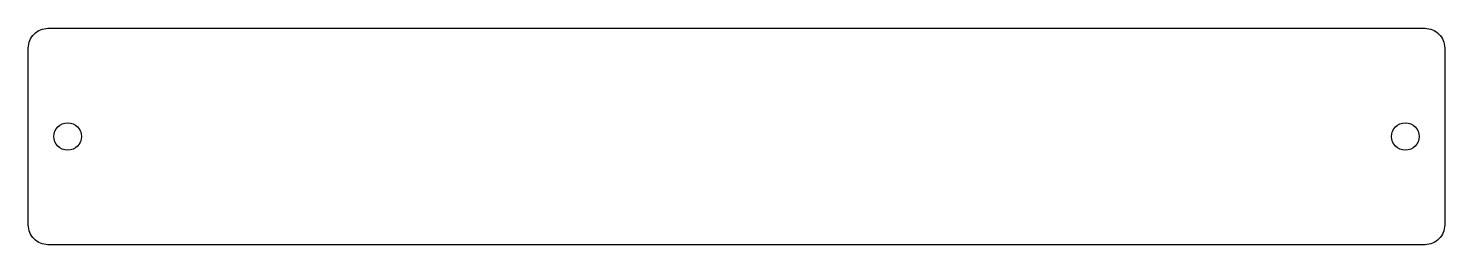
# Model space of a CAD drawing. Extents: x -180 to 180, y -28 to 28.
import ezdxf

# ---------------------------------------------------------------- set-up
doc = ezdxf.new("R2010")
doc.units = 0

msp = doc.modelspace()

# ---------------------------------------------------------------- linework, layer by layer
at = {"layer": '1'}
msp.add_lwpolyline([(180, 22.5), (180, -22.5, -0.414214), (175, -27.5), (-175, -27.5, -0.414214), (-180, -22.5), (-180, 22.5, -0.414214), (-175, 27.5), (175, 27.5, -0.414214)], format="xyb", close=True, dxfattribs=at)
for centre in [(-170, 0), (170, 0)]:
    msp.add_circle(centre, 3.5, dxfattribs=at)

doc.saveas('drawing.dxf')
